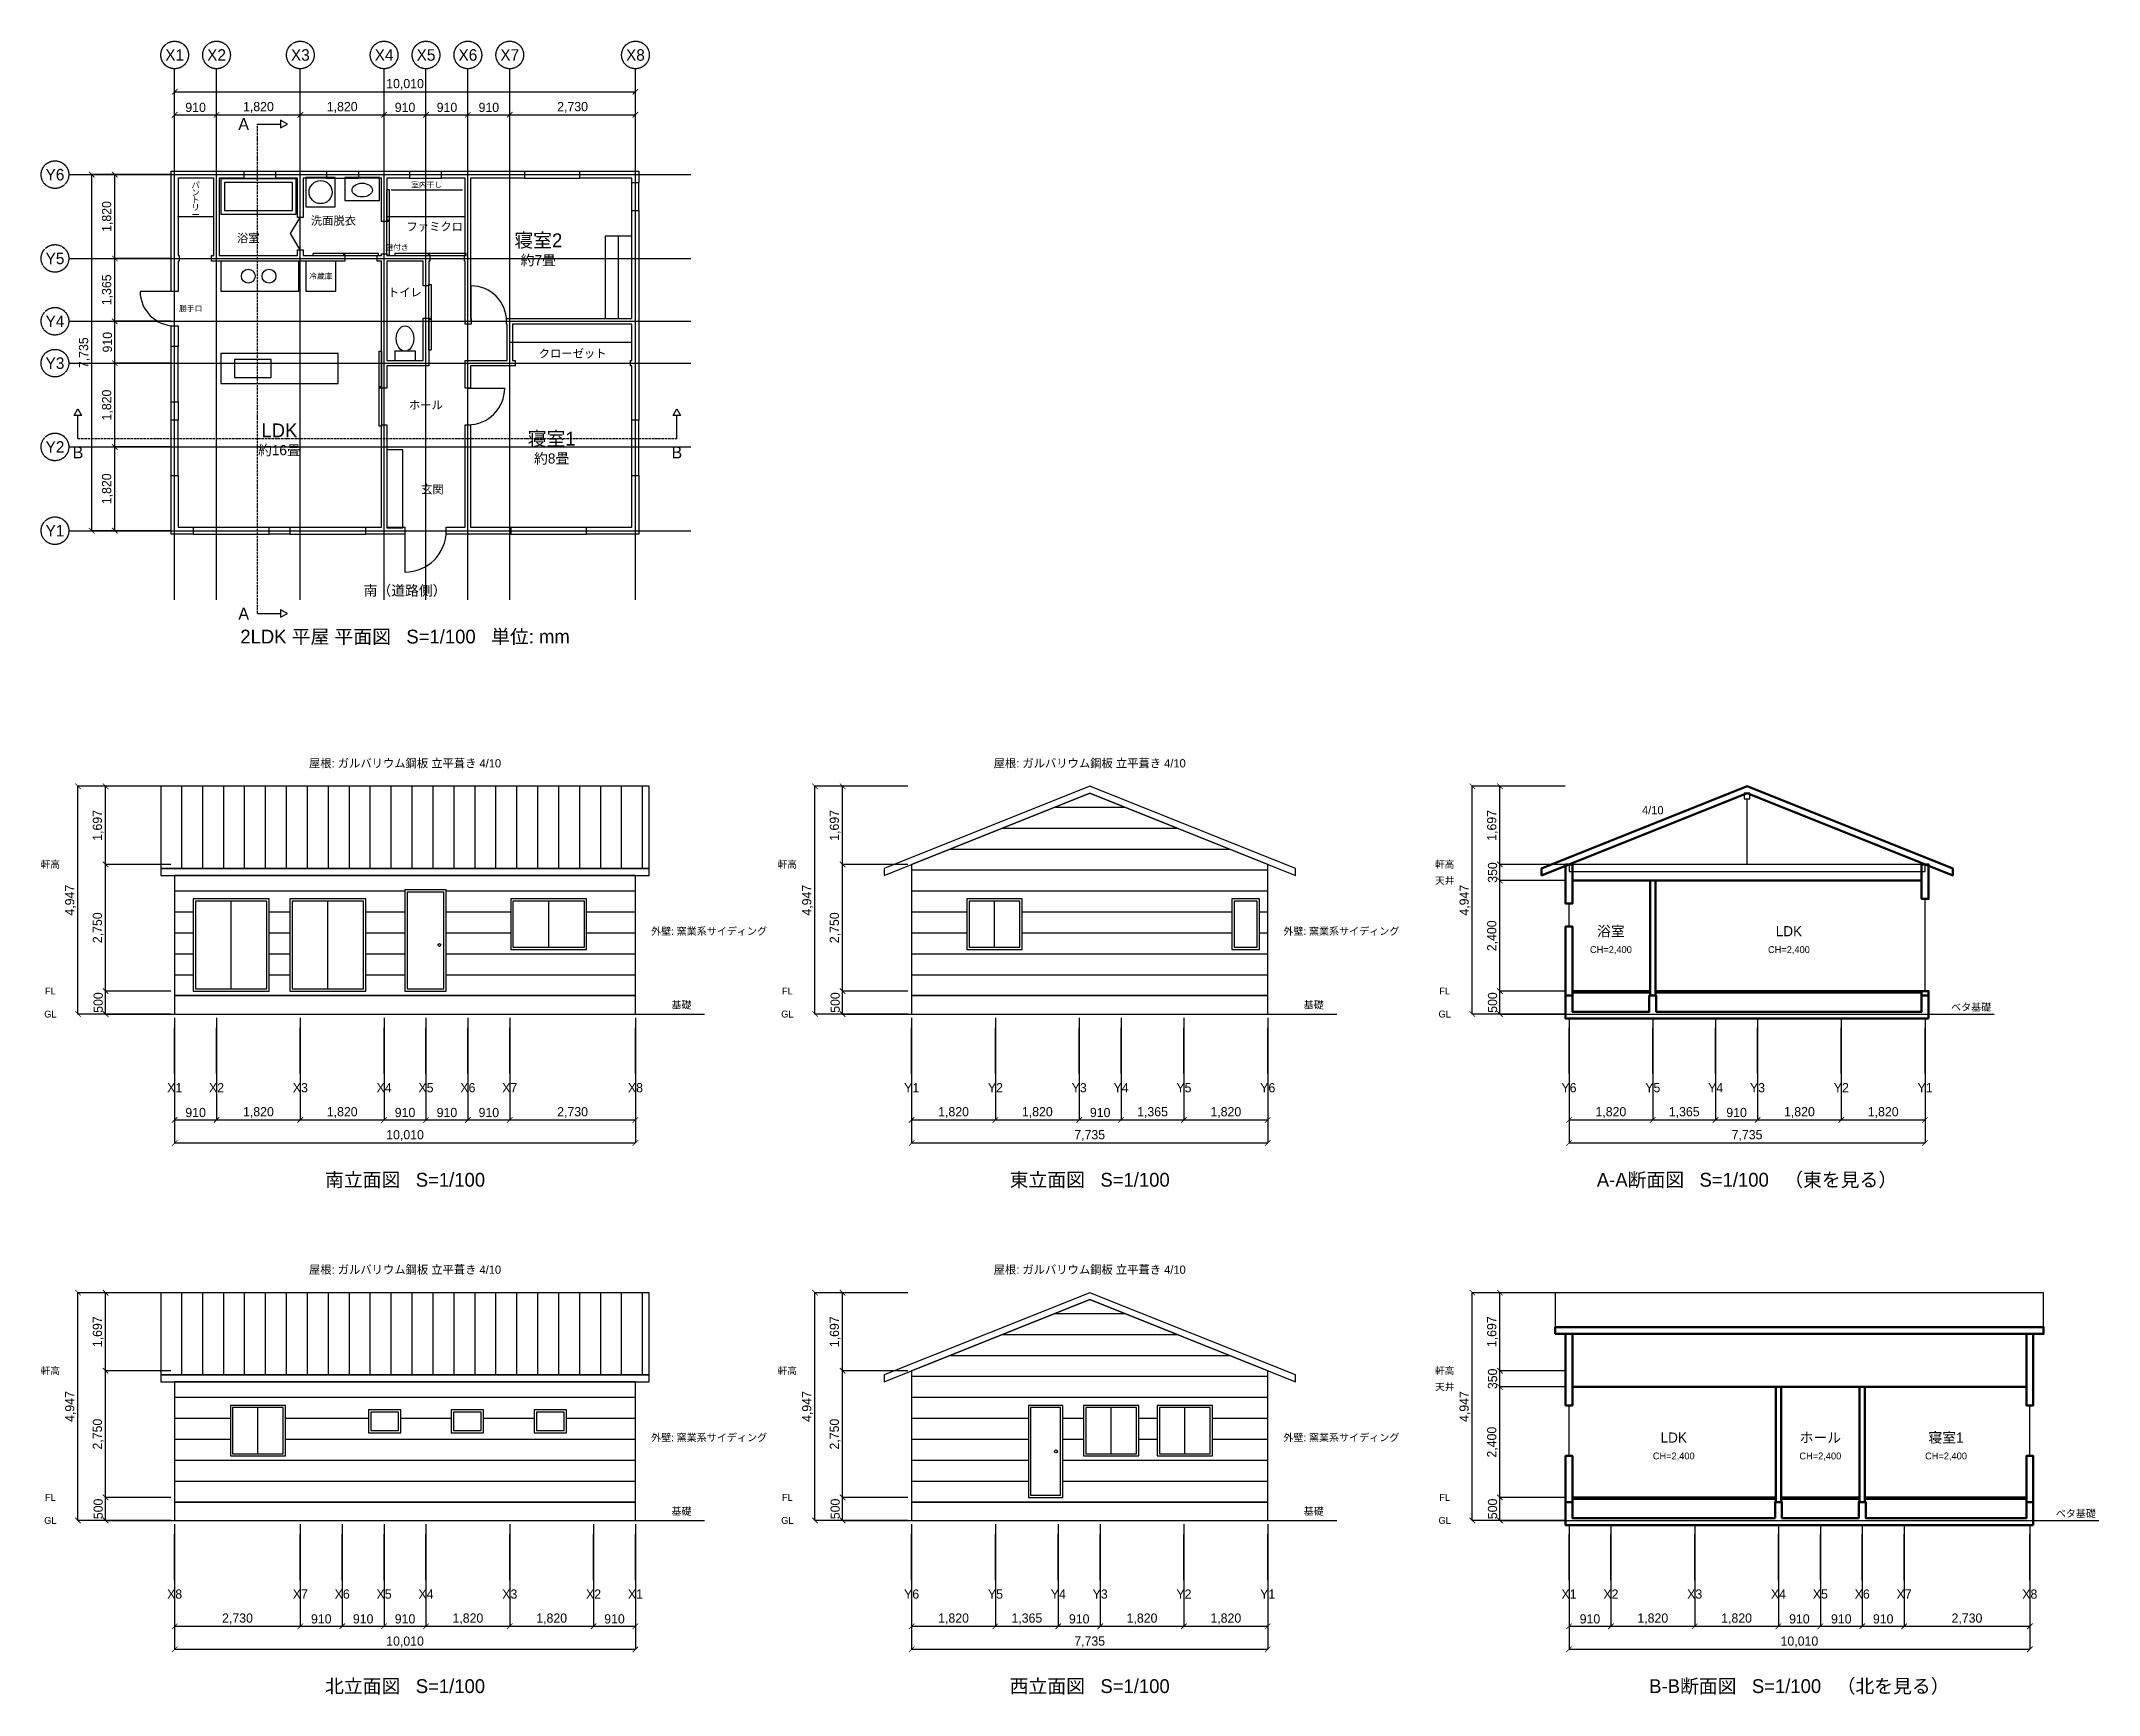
# Model space of a CAD drawing. Header units: millimetres. Extents: x -2900 to 41800, y -25289 to 10635.
import ezdxf
from ezdxf.enums import TextEntityAlignment as Align

# ---------------------------------------------------------------- set-up
doc = ezdxf.new("R2010")
doc.units = ezdxf.units.MM
for name, pattern in [('CENTER', [5.08, 3.175, -0.635, 0.635, -0.635]), ('DASHDOT', [3.556, 2.54, -0.508, 0, -0.508]), ('DASHED', [1.524, 1.27, -0.254])]:
    doc.linetypes.add(name, pattern=pattern)
for name, color, linetype in [('DIM', 2, 'CONTINUOUS'), ('DOOR', 3, 'CONTINUOUS'), ('ELEV', 7, 'CONTINUOUS'), ('ELEV_DETAIL', 8, 'CONTINUOUS'), ('ELEV_WINDOW', 4, 'CONTINUOUS'), ('FIXTURE', 8, 'CONTINUOUS'), ('GRID', 1, 'CENTER'), ('SECT', 7, 'CONTINUOUS'), ('SECT_VIEW', 8, 'CONTINUOUS'), ('TEXT', 7, 'CONTINUOUS'), ('WALL', 7, 'CONTINUOUS'), ('WINDOW', 4, 'CONTINUOUS')]:
    doc.layers.add(name, color=color, linetype=linetype)
doc.styles.add('kst32b', font='kst32b.lff')
doc.styles.add('OpenSansCondensed-Light', font='OpenSansCondensed-Light.ttf')
doc.dimstyles.new('EZDXF', dxfattribs={"dimtxt": 0.25, "dimasz": 0.175, "dimexe": 0.375, "dimexo": 0.125, "dimgap": 0.1, "dimtad": 1, "dimlfac": 100, "dimzin": 12, "dimdsep": 46, "dimtxsty": 'OpenSansCondensed-Light', "dimblk": 'ARCHTICK', "dimcen": 2.5, "dimazin": 3, "dimtfac": 0.5, "dimtmove": 2, "dimatfit": 3})

# ---------------------------------------------------------------- blocks, each defined once
blk = doc.blocks.new('_ARCHTICK')
at = {"color": 0, "linetype": 'BYBLOCK', "const_width": 0.15}
blk.add_lwpolyline([(-0.5, -0.5), (0.5, 0.5)], dxfattribs=at)
blk = doc.blocks.new('*D12')
for p, q in [((-80, 5915), (-1300.375, 5915)), ((-1300, 4550), (-1300, 5915)), ((-80, 4550), (-1300.375, 4550))]:
    blk.add_line(p, q)
at = {"layer": 'Defpoints'}
for p in [(0, 5915), (-1300, 4550), (0, 4550)]:
    blk.add_point(p, dxfattribs=at)
at = {"layer": 'DIM', "xscale": 120, "yscale": 120}
for p, rotation in [((-1300, 5915), 90), ((-1300, 4550), 270)]:
    blk.add_blockref('_ARCHTICK', p, dxfattribs=dict(at, rotation=rotation))
at = {"layer": 'DIM', "insert": (-1460, 5232.5), "char_height": 200, "attachment_point": 5, "rotation": 90, "style": 'kst32b'}
blk.add_mtext('1,365', dxfattribs=at)
blk = doc.blocks.new('*D14')
for p, q in [((-80, 7735), (-1800.375, 7735)), ((-1800, 0), (-1800, 7735)), ((-80, 0), (-1800.375, 0))]:
    blk.add_line(p, q)
at = {"layer": 'Defpoints'}
for p in [(0, 7735), (-1800, 0), (0, 0)]:
    blk.add_point(p, dxfattribs=at)
at = {"layer": 'DIM', "xscale": 120, "yscale": 120}
for p, rotation in [((-1800, 7735), 90), ((-1800, 0), 270)]:
    blk.add_blockref('_ARCHTICK', p, dxfattribs=dict(at, rotation=rotation))
at = {"layer": 'DIM', "insert": (-1960, 3867.5), "char_height": 200, "attachment_point": 5, "rotation": 90, "style": 'kst32b'}
blk.add_mtext('7,735', dxfattribs=at)
blk = doc.blocks.new('*D25')
for p, q in [((-80, -5553), (-1500.375, -5553)), ((-1500, -7250), (-1500, -5553)), ((-80, -7250), (-1500.375, -7250))]:
    blk.add_line(p, q)
at = {"layer": 'Defpoints'}
for p in [(0, -5553), (-1500, -7250), (0, -7250)]:
    blk.add_point(p, dxfattribs=at)
at = {"layer": 'DIM', "xscale": 120, "yscale": 120}
for p, rotation in [((-1500, -5553), 90), ((-1500, -7250), 270)]:
    blk.add_blockref('_ARCHTICK', p, dxfattribs=dict(at, rotation=rotation))
at = {"layer": 'DIM', "insert": (-1660, -6401.5), "char_height": 200, "attachment_point": 5, "rotation": 90, "style": 'kst32b'}
blk.add_mtext('1,697', dxfattribs=at)
blk = doc.blocks.new('*D26')
for p, q in [((-80, -5553), (-2100.375, -5553)), ((-2100, -10500), (-2100, -5553)), ((-80, -10500), (-2100.375, -10500))]:
    blk.add_line(p, q)
at = {"layer": 'Defpoints'}
for p in [(0, -5553), (-2100, -10500), (0, -10500)]:
    blk.add_point(p, dxfattribs=at)
at = {"layer": 'DIM', "xscale": 120, "yscale": 120}
for p, rotation in [((-2100, -5553), 90), ((-2100, -10500), 270)]:
    blk.add_blockref('_ARCHTICK', p, dxfattribs=dict(at, rotation=rotation))
at = {"layer": 'DIM', "insert": (-2260, -8026.5), "char_height": 200, "attachment_point": 5, "rotation": 90, "style": 'kst32b'}
blk.add_mtext('4,947', dxfattribs=at)
blk = doc.blocks.new('*D37')
for p, q in [((-80, -16553), (-1500.375, -16553)), ((-1500, -18250), (-1500, -16553)), ((-80, -18250), (-1500.375, -18250))]:
    blk.add_line(p, q)
at = {"layer": 'Defpoints'}
for p in [(0, -16553), (-1500, -18250), (0, -18250)]:
    blk.add_point(p, dxfattribs=at)
at = {"layer": 'DIM', "xscale": 120, "yscale": 120}
for p, rotation in [((-1500, -16553), 90), ((-1500, -18250), 270)]:
    blk.add_blockref('_ARCHTICK', p, dxfattribs=dict(at, rotation=rotation))
at = {"layer": 'DIM', "insert": (-1660, -17401.5), "char_height": 200, "attachment_point": 5, "rotation": 90, "style": 'kst32b'}
blk.add_mtext('1,697', dxfattribs=at)
blk = doc.blocks.new('*D38')
for p, q in [((-80, -16553), (-2100.375, -16553)), ((-2100, -21500), (-2100, -16553)), ((-80, -21500), (-2100.375, -21500))]:
    blk.add_line(p, q)
at = {"layer": 'Defpoints'}
for p in [(0, -16553), (-2100, -21500), (0, -21500)]:
    blk.add_point(p, dxfattribs=at)
at = {"layer": 'DIM', "xscale": 120, "yscale": 120}
for p, rotation in [((-2100, -16553), 90), ((-2100, -21500), 270)]:
    blk.add_blockref('_ARCHTICK', p, dxfattribs=dict(at, rotation=rotation))
at = {"layer": 'DIM', "insert": (-2260, -19026.5), "char_height": 200, "attachment_point": 5, "rotation": 90, "style": 'kst32b'}
blk.add_mtext('4,947', dxfattribs=at)
blk = doc.blocks.new('*D42')
for p, q in [((20560, -10580), (20560, -12800.375)), ((21925, -10580), (21925, -12800.375)), ((20560, -12800), (21925, -12800))]:
    blk.add_line(p, q)
at = {"layer": 'Defpoints'}
for p in [(20560, -10500), (21925, -10500), (20560, -12800)]:
    blk.add_point(p, dxfattribs=at)
at = {"layer": 'DIM', "xscale": 120, "yscale": 120, "rotation": 180}
blk.add_blockref('_ARCHTICK', (20560, -12800), dxfattribs=at)
at = {"layer": 'DIM', "xscale": 120, "yscale": 120}
blk.add_blockref('_ARCHTICK', (21925, -12800), dxfattribs=at)
at = {"layer": 'DIM', "insert": (21242.5, -12640), "char_height": 200, "attachment_point": 5, "style": 'kst32b'}
blk.add_mtext('1,365', dxfattribs=at)
blk = doc.blocks.new('*D44')
for p, q in [((16010, -10580), (16010, -13300.375)), ((23745, -10580), (23745, -13300.375)), ((16010, -13300), (23745, -13300))]:
    blk.add_line(p, q)
at = {"layer": 'Defpoints'}
for p in [(16010, -10500), (23745, -10500), (16010, -13300)]:
    blk.add_point(p, dxfattribs=at)
at = {"layer": 'DIM', "xscale": 120, "yscale": 120, "rotation": 180}
blk.add_blockref('_ARCHTICK', (16010, -13300), dxfattribs=at)
at = {"layer": 'DIM', "xscale": 120, "yscale": 120}
blk.add_blockref('_ARCHTICK', (23745, -13300), dxfattribs=at)
at = {"layer": 'DIM', "insert": (19877.5, -13140), "char_height": 200, "attachment_point": 5, "style": 'kst32b'}
blk.add_mtext('7,735', dxfattribs=at)
blk = doc.blocks.new('*D47')
for p, q in [((15930, -5553), (14509.625, -5553)), ((14510, -7250), (14510, -5553)), ((15930, -7250), (14509.625, -7250))]:
    blk.add_line(p, q)
at = {"layer": 'Defpoints'}
for p in [(16010, -5553), (14510, -7250), (16010, -7250)]:
    blk.add_point(p, dxfattribs=at)
at = {"layer": 'DIM', "xscale": 120, "yscale": 120}
for p, rotation in [((14510, -5553), 90), ((14510, -7250), 270)]:
    blk.add_blockref('_ARCHTICK', p, dxfattribs=dict(at, rotation=rotation))
at = {"layer": 'DIM', "insert": (14350, -6401.5), "char_height": 200, "attachment_point": 5, "rotation": 90, "style": 'kst32b'}
blk.add_mtext('1,697', dxfattribs=at)
blk = doc.blocks.new('*D48')
for p, q in [((15930, -5553), (13909.625, -5553)), ((13910, -10500), (13910, -5553)), ((15930, -10500), (13909.625, -10500))]:
    blk.add_line(p, q)
at = {"layer": 'Defpoints'}
for p in [(16010, -5553), (13910, -10500), (16010, -10500)]:
    blk.add_point(p, dxfattribs=at)
at = {"layer": 'DIM', "xscale": 120, "yscale": 120}
for p, rotation in [((13910, -5553), 90), ((13910, -10500), 270)]:
    blk.add_blockref('_ARCHTICK', p, dxfattribs=dict(at, rotation=rotation))
at = {"layer": 'DIM', "insert": (13750, -8026.5), "char_height": 200, "attachment_point": 5, "rotation": 90, "style": 'kst32b'}
blk.add_mtext('4,947', dxfattribs=at)
blk = doc.blocks.new('*D50')
for p, q in [((17830, -21580), (17830, -23800.375)), ((19195, -21580), (19195, -23800.375)), ((17830, -23800), (19195, -23800))]:
    blk.add_line(p, q)
at = {"layer": 'Defpoints'}
for p in [(17830, -21500), (19195, -21500), (17830, -23800)]:
    blk.add_point(p, dxfattribs=at)
at = {"layer": 'DIM', "xscale": 120, "yscale": 120, "rotation": 180}
blk.add_blockref('_ARCHTICK', (17830, -23800), dxfattribs=at)
at = {"layer": 'DIM', "xscale": 120, "yscale": 120}
blk.add_blockref('_ARCHTICK', (19195, -23800), dxfattribs=at)
at = {"layer": 'DIM', "insert": (18512.5, -23640), "char_height": 200, "attachment_point": 5, "style": 'kst32b'}
blk.add_mtext('1,365', dxfattribs=at)
blk = doc.blocks.new('*D54')
for p, q in [((16010, -21580), (16010, -24300.375)), ((23745, -21580), (23745, -24300.375)), ((16010, -24300), (23745, -24300))]:
    blk.add_line(p, q)
at = {"layer": 'Defpoints'}
for p in [(16010, -21500), (23745, -21500), (16010, -24300)]:
    blk.add_point(p, dxfattribs=at)
at = {"layer": 'DIM', "xscale": 120, "yscale": 120, "rotation": 180}
blk.add_blockref('_ARCHTICK', (16010, -24300), dxfattribs=at)
at = {"layer": 'DIM', "xscale": 120, "yscale": 120}
blk.add_blockref('_ARCHTICK', (23745, -24300), dxfattribs=at)
at = {"layer": 'DIM', "insert": (19877.5, -24140), "char_height": 200, "attachment_point": 5, "style": 'kst32b'}
blk.add_mtext('7,735', dxfattribs=at)
blk = doc.blocks.new('*D57')
for p, q in [((15930, -16553), (14509.625, -16553)), ((14510, -18250), (14510, -16553)), ((15930, -18250), (14509.625, -18250))]:
    blk.add_line(p, q)
at = {"layer": 'Defpoints'}
for p in [(16010, -16553), (14510, -18250), (16010, -18250)]:
    blk.add_point(p, dxfattribs=at)
at = {"layer": 'DIM', "xscale": 120, "yscale": 120}
for p, rotation in [((14510, -16553), 90), ((14510, -18250), 270)]:
    blk.add_blockref('_ARCHTICK', p, dxfattribs=dict(at, rotation=rotation))
at = {"layer": 'DIM', "insert": (14350, -17401.5), "char_height": 200, "attachment_point": 5, "rotation": 90, "style": 'kst32b'}
blk.add_mtext('1,697', dxfattribs=at)
blk = doc.blocks.new('*D58')
for p, q in [((15930, -16553), (13909.625, -16553)), ((13910, -21500), (13910, -16553)), ((15930, -21500), (13909.625, -21500))]:
    blk.add_line(p, q)
at = {"layer": 'Defpoints'}
for p in [(16010, -16553), (13910, -21500), (16010, -21500)]:
    blk.add_point(p, dxfattribs=at)
at = {"layer": 'DIM', "xscale": 120, "yscale": 120}
for p, rotation in [((13910, -16553), 90), ((13910, -21500), 270)]:
    blk.add_blockref('_ARCHTICK', p, dxfattribs=dict(at, rotation=rotation))
at = {"layer": 'DIM', "insert": (13750, -19026.5), "char_height": 200, "attachment_point": 5, "rotation": 90, "style": 'kst32b'}
blk.add_mtext('4,947', dxfattribs=at)
blk = doc.blocks.new('*D60')
for p, q in [((32110, -10580), (32110, -12800.375)), ((33475, -10580), (33475, -12800.375)), ((32110, -12800), (33475, -12800))]:
    blk.add_line(p, q)
at = {"layer": 'Defpoints'}
for p in [(32110, -10500), (33475, -10500), (32110, -12800)]:
    blk.add_point(p, dxfattribs=at)
at = {"layer": 'DIM', "xscale": 120, "yscale": 120, "rotation": 180}
blk.add_blockref('_ARCHTICK', (32110, -12800), dxfattribs=at)
at = {"layer": 'DIM', "xscale": 120, "yscale": 120}
blk.add_blockref('_ARCHTICK', (33475, -12800), dxfattribs=at)
at = {"layer": 'DIM', "insert": (32792.5, -12640), "char_height": 200, "attachment_point": 5, "style": 'kst32b'}
blk.add_mtext('1,365', dxfattribs=at)
blk = doc.blocks.new('*D64')
for p, q in [((30290, -10580), (30290, -13300.375)), ((38025, -10580), (38025, -13300.375)), ((30290, -13300), (38025, -13300))]:
    blk.add_line(p, q)
at = {"layer": 'Defpoints'}
for p in [(30290, -10500), (38025, -10500), (30290, -13300)]:
    blk.add_point(p, dxfattribs=at)
at = {"layer": 'DIM', "xscale": 120, "yscale": 120, "rotation": 180}
blk.add_blockref('_ARCHTICK', (30290, -13300), dxfattribs=at)
at = {"layer": 'DIM', "xscale": 120, "yscale": 120}
blk.add_blockref('_ARCHTICK', (38025, -13300), dxfattribs=at)
at = {"layer": 'DIM', "insert": (34157.5, -13140), "char_height": 200, "attachment_point": 5, "style": 'kst32b'}
blk.add_mtext('7,735', dxfattribs=at)
blk = doc.blocks.new('*D68')
for p, q in [((30210, -5553), (28789.625, -5553)), ((28790, -7250), (28790, -5553)), ((30210, -7250), (28789.625, -7250))]:
    blk.add_line(p, q)
at = {"layer": 'Defpoints'}
for p in [(30290, -5553), (28790, -7250), (30290, -7250)]:
    blk.add_point(p, dxfattribs=at)
at = {"layer": 'DIM', "xscale": 120, "yscale": 120}
for p, rotation in [((28790, -5553), 90), ((28790, -7250), 270)]:
    blk.add_blockref('_ARCHTICK', p, dxfattribs=dict(at, rotation=rotation))
at = {"layer": 'DIM', "insert": (28630, -6401.5), "char_height": 200, "attachment_point": 5, "rotation": 90, "style": 'kst32b'}
blk.add_mtext('1,697', dxfattribs=at)
blk = doc.blocks.new('*D69')
for p, q in [((30210, -5553), (28189.625, -5553)), ((28190, -10500), (28190, -5553)), ((30210, -10500), (28189.625, -10500))]:
    blk.add_line(p, q)
at = {"layer": 'Defpoints'}
for p in [(30290, -5553), (28190, -10500), (30290, -10500)]:
    blk.add_point(p, dxfattribs=at)
at = {"layer": 'DIM', "xscale": 120, "yscale": 120}
for p, rotation in [((28190, -5553), 90), ((28190, -10500), 270)]:
    blk.add_blockref('_ARCHTICK', p, dxfattribs=dict(at, rotation=rotation))
at = {"layer": 'DIM', "insert": (28030, -8026.5), "char_height": 200, "attachment_point": 5, "rotation": 90, "style": 'kst32b'}
blk.add_mtext('4,947', dxfattribs=at)
blk = doc.blocks.new('*D81')
for p, q in [((30210, -16553), (28789.625, -16553)), ((28790, -18250), (28790, -16553)), ((30210, -18250), (28789.625, -18250))]:
    blk.add_line(p, q)
at = {"layer": 'Defpoints'}
for p in [(30290, -16553), (28790, -18250), (30290, -18250)]:
    blk.add_point(p, dxfattribs=at)
at = {"layer": 'DIM', "xscale": 120, "yscale": 120}
for p, rotation in [((28790, -16553), 90), ((28790, -18250), 270)]:
    blk.add_blockref('_ARCHTICK', p, dxfattribs=dict(at, rotation=rotation))
at = {"layer": 'DIM', "insert": (28630, -17401.5), "char_height": 200, "attachment_point": 5, "rotation": 90, "style": 'kst32b'}
blk.add_mtext('1,697', dxfattribs=at)
blk = doc.blocks.new('*D82')
for p, q in [((30210, -16553), (28189.625, -16553)), ((28190, -21500), (28190, -16553)), ((30210, -21500), (28189.625, -21500))]:
    blk.add_line(p, q)
at = {"layer": 'Defpoints'}
for p in [(30290, -16553), (28190, -21500), (30290, -21500)]:
    blk.add_point(p, dxfattribs=at)
at = {"layer": 'DIM', "xscale": 120, "yscale": 120}
for p, rotation in [((28190, -16553), 90), ((28190, -21500), 270)]:
    blk.add_blockref('_ARCHTICK', p, dxfattribs=dict(at, rotation=rotation))
at = {"layer": 'DIM', "insert": (28030, -19026.5), "char_height": 200, "attachment_point": 5, "rotation": 90, "style": 'kst32b'}
blk.add_mtext('4,947', dxfattribs=at)

msp = doc.modelspace()

# ---------------------------------------------------------------- linework, layer by layer
at = {"layer": 'DOOR'}
for p, q in [((0, 5200), (-750, 5200)), ((6440, 4550), (6440, 5320)), ((6370, 3100), (7170, 3100)), ((5000, 0), (5000, -900))]:
    msp.add_line(p, q, dxfattribs=at)
at = {"layer": 'DOOR', "linetype": 'DASHED', "ltscale": 8}
for points in [[(4610, 6715), (4610, 7415), (4660, 7415), (4660, 6715)], [(3000, 5975), (3700, 5975), (3700, 6025), (3000, 6025)], [(4780, 5975), (5540, 5975), (5540, 6025), (4780, 6025)], [(5520, 3920), (5520, 4620), (5570, 4620), (5570, 3920)], [(4440, 3100), (4440, 3900), (4490, 3900), (4490, 3100)]]:
    msp.add_lwpolyline(points, close=True, dxfattribs=at)
at = {"layer": 'DOOR'}
msp.add_lwpolyline([(2730, 6105), (2520, 6455), (2730, 6805)], dxfattribs=at)
at = {"layer": 'DOOR', "linetype": 'CONTINUOUS', "ltscale": 8}
for points in [[(4610, 5985), (4610, 6745), (4660, 6745), (4660, 5985)], [(3670, 5975), (4430, 5975), (4430, 6025), (3670, 6025)], [(5510, 5975), (6330, 5975), (6330, 6025), (5510, 6025)], [(5520, 4590), (5520, 5350), (5570, 5350), (5570, 4590)], [(4440, 2270), (4440, 3130), (4490, 3130), (4490, 2270)]]:
    msp.add_lwpolyline(points, close=True, dxfattribs=at)
at = {"layer": 'DOOR'}
for centre, radius, start, end in [((0, 5200), 750, 180, 270), ((6440, 4550), 770, 0, 90), ((6370, 3100), 800, 270, 360), ((5000, 0), 900, 270, 360)]:
    msp.add_arc(centre, radius, start, end, dxfattribs=at)
at = {"layer": 'ELEV'}
for p, q in [((-1500, -10500), (11510, -10500)), ((14510, -10500), (25245, -10500)), ((-1500, -21500), (11510, -21500)), ((14510, -21500), (25245, -21500))]:
    msp.add_line(p, q, dxfattribs=at)
for points in [[(-300, -7340), (10310, -7340), (10310, -5553), (-300, -5553)], [(15410, -7490), (19877.5, -5703), (24345, -7490), (24345, -7340), (19877.5, -5553), (15410, -7340)], [(16010, -10100), (23745, -10100), (23745, -7250), (19877.5, -5703), (16010, -7250)], [(-300, -7490), (10310, -7490), (10310, -7340), (-300, -7340)], [(0, -10100), (10010, -10100), (10010, -7490), (0, -7490)], [(0, -10500), (10010, -10500), (10010, -10100), (0, -10100)], [(16010, -10500), (23745, -10500), (23745, -10100), (16010, -10100)], [(-300, -18340), (10310, -18340), (10310, -16553), (-300, -16553)], [(15410, -18490), (19877.5, -16703), (24345, -18490), (24345, -18340), (19877.5, -16553), (15410, -18340)], [(16010, -21100), (23745, -21100), (23745, -18250), (19877.5, -16703), (16010, -18250)], [(-300, -18490), (10310, -18490), (10310, -18340), (-300, -18340)], [(0, -21100), (10010, -21100), (10010, -18490), (0, -18490)], [(0, -21500), (10010, -21500), (10010, -21100), (0, -21100)], [(16010, -21500), (23745, -21500), (23745, -21100), (16010, -21100)]]:
    msp.add_lwpolyline(points, close=True, dxfattribs=at)
at = {"layer": 'ELEV_DETAIL'}
for p, q in [((155, -7340), (155, -5553)), ((610, -7340), (610, -5553)), ((1065, -7340), (1065, -5553)), ((1520, -7340), (1520, -5553)), ((1975, -7340), (1975, -5553)), ((2430, -7340), (2430, -5553)), ((2885, -7340), (2885, -5553)), ((3340, -7340), (3340, -5553)), ((3795, -7340), (3795, -5553)), ((4250, -7340), (4250, -5553)), ((4705, -7340), (4705, -5553)), ((5160, -7340), (5160, -5553)), ((5615, -7340), (5615, -5553)), ((6070, -7340), (6070, -5553)), ((6525, -7340), (6525, -5553)), ((6980, -7340), (6980, -5553)), ((7435, -7340), (7435, -5553)), ((7890, -7340), (7890, -5553)), ((8345, -7340), (8345, -5553)), ((8800, -7340), (8800, -5553)), ((9255, -7340), (9255, -5553)), ((9710, -7340), (9710, -5553)), ((10165, -7340), (10165, -5553)), ((19122.5, -6005), (20632.5, -6005)), ((17985, -6460), (21770, -6460)), ((16847.5, -6915), (22907.5, -6915)), ((16010, -7370), (23745, -7370)), ((0, -7825), (5000, -7825)), ((5900, -7825), (10010, -7825)), ((16010, -7825), (23745, -7825)), ((0, -8280), (400, -8280)), ((2050, -8280), (2500, -8280)), ((4150, -8280), (5000, -8280)), ((5900, -8280), (7300, -8280)), ((8950, -8280), (10010, -8280)), ((16010, -8280), (17210, -8280)), ((18410, -8280), (22965, -8280)), ((23565, -8280), (23745, -8280)), ((0, -8735), (400, -8735)), ((2050, -8735), (2500, -8735)), ((4150, -8735), (5000, -8735)), ((5900, -8735), (7300, -8735)), ((8950, -8735), (10010, -8735)), ((16010, -8735), (17210, -8735)), ((18410, -8735), (22965, -8735)), ((23565, -8735), (23745, -8735)), ((0, -9190), (400, -9190)), ((2050, -9190), (2500, -9190)), ((4150, -9190), (5000, -9190)), ((5900, -9190), (10010, -9190)), ((16010, -9190), (23745, -9190)), ((0, -9645), (400, -9645)), ((2050, -9645), (2500, -9645)), ((4150, -9645), (5000, -9645)), ((5900, -9645), (10010, -9645)), ((16010, -9645), (23745, -9645)), ((155, -18340), (155, -16553)), ((610, -18340), (610, -16553)), ((1065, -18340), (1065, -16553)), ((1520, -18340), (1520, -16553)), ((1975, -18340), (1975, -16553)), ((2430, -18340), (2430, -16553)), ((2885, -18340), (2885, -16553)), ((3340, -18340), (3340, -16553)), ((3795, -18340), (3795, -16553)), ((4250, -18340), (4250, -16553)), ((4705, -18340), (4705, -16553)), ((5160, -18340), (5160, -16553)), ((5615, -18340), (5615, -16553)), ((6070, -18340), (6070, -16553)), ((6525, -18340), (6525, -16553)), ((6980, -18340), (6980, -16553)), ((7435, -18340), (7435, -16553)), ((7890, -18340), (7890, -16553)), ((8345, -18340), (8345, -16553)), ((8800, -18340), (8800, -16553)), ((9255, -18340), (9255, -16553)), ((9710, -18340), (9710, -16553)), ((10165, -18340), (10165, -16553)), ((19122.5, -17005), (20632.5, -17005)), ((17985, -17460), (21770, -17460)), ((16847.5, -17915), (22907.5, -17915)), ((16010, -18370), (23745, -18370)), ((0, -18825), (10010, -18825)), ((16010, -18825), (23745, -18825)), ((0, -19280), (1210, -19280)), ((2410, -19280), (4210, -19280)), ((4910, -19280), (6010, -19280)), ((6710, -19280), (7810, -19280)), ((8510, -19280), (10010, -19280)), ((16010, -19280), (18545, -19280)), ((19295, -19280), (19745, -19280)), ((20945, -19280), (21345, -19280)), ((22545, -19280), (23745, -19280)), ((0, -19735), (1210, -19735)), ((2410, -19735), (10010, -19735)), ((16010, -19735), (18545, -19735)), ((19295, -19735), (19745, -19735)), ((20945, -19735), (21345, -19735)), ((22545, -19735), (23745, -19735)), ((0, -20190), (10010, -20190)), ((16010, -20190), (18545, -20190)), ((19295, -20190), (23745, -20190)), ((0, -20645), (10010, -20645)), ((16010, -20645), (18545, -20645)), ((19295, -20645), (23745, -20645))]:
    msp.add_line(p, q, dxfattribs=at)
at = {"layer": 'ELEV_WINDOW'}
for p, q in [((1225, -9950), (1225, -8050)), ((3325, -9950), (3325, -8050)), ((8125, -9050), (8125, -8050)), ((17810, -9050), (17810, -8050)), ((1810, -20050), (1810, -19050)), ((20345, -20050), (20345, -19050)), ((21945, -20050), (21945, -19050))]:
    msp.add_line(p, q, dxfattribs=at)
for points in [[(400, -10000), (2050, -10000), (2050, -8000), (400, -8000)], [(2500, -10000), (4150, -10000), (4150, -8000), (2500, -8000)], [(5000, -10000), (5900, -10000), (5900, -7800), (5000, -7800)], [(5050, -9950), (5850, -9950), (5850, -7850), (5050, -7850)], [(7300, -9100), (8950, -9100), (8950, -8000), (7300, -8000)], [(17210, -9100), (18410, -9100), (18410, -8000), (17210, -8000)], [(22965, -9100), (23565, -9100), (23565, -8000), (22965, -8000)], [(450, -9950), (2000, -9950), (2000, -8050), (450, -8050)], [(2550, -9950), (4100, -9950), (4100, -8050), (2550, -8050)], [(7350, -9050), (8900, -9050), (8900, -8050), (7350, -8050)], [(17260, -9050), (18360, -9050), (18360, -8050), (17260, -8050)], [(23015, -9050), (23515, -9050), (23515, -8050), (23015, -8050)], [(1210, -20100), (2410, -20100), (2410, -19000), (1210, -19000)], [(1260, -20050), (2360, -20050), (2360, -19050), (1260, -19050)], [(4210, -19600), (4910, -19600), (4910, -19100), (4210, -19100)], [(4260, -19550), (4860, -19550), (4860, -19150), (4260, -19150)], [(6010, -19600), (6710, -19600), (6710, -19100), (6010, -19100)], [(6060, -19550), (6660, -19550), (6660, -19150), (6060, -19150)], [(7810, -19600), (8510, -19600), (8510, -19100), (7810, -19100)], [(7860, -19550), (8460, -19550), (8460, -19150), (7860, -19150)], [(18545, -21000), (19295, -21000), (19295, -19000), (18545, -19000)], [(18595, -20950), (19245, -20950), (19245, -19050), (18595, -19050)], [(19745, -20100), (20945, -20100), (20945, -19000), (19745, -19000)], [(19795, -20050), (20895, -20050), (20895, -19050), (19795, -19050)], [(21345, -20100), (22545, -20100), (22545, -19000), (21345, -19000)], [(21395, -20050), (22495, -20050), (22495, -19050), (21395, -19050)]]:
    msp.add_lwpolyline(points, close=True, dxfattribs=at)
for centre in [(5750, -9000), (19145, -20000)]:
    msp.add_circle(centre, 30, dxfattribs=at)
at = {"layer": 'FIXTURE'}
for p, q in [((4700, 7405), (6250, 7405)), ((60, 6825), (850, 6825)), ((4610, 6825), (6310, 6825)), ((9640, 4610), (9640, 6400)), ((7280, 4095), (9935, 4095)), ((4610, 1820), (6310, 1820))]:
    msp.add_line(p, q, dxfattribs=at)
for points in [[(1000, 6875), (2640, 6875), (2640, 7645), (1000, 7645)], [(2850, 7035), (3490, 7035), (3490, 7675), (2850, 7675)], [(3700, 7175), (4450, 7175), (4450, 7675), (3700, 7675)], [(1080, 6955), (2560, 6955), (2560, 7565), (1080, 7565)], [(9350, 4610), (9935, 4610), (9935, 6400), (9350, 6400)], [(1000, 5205), (2700, 5205), (2700, 5855), (1000, 5855)], [(2850, 5205), (3500, 5205), (3500, 5855), (2850, 5855)], [(1000, 3200), (3550, 3200), (3550, 3850), (1000, 3850)], [(1300, 3330), (2100, 3330), (2100, 3720), (1300, 3720)], [(4780, 3700), (5230, 3700), (5230, 3900), (4780, 3900)], [(4610, 60), (4960, 60), (4960, 1760), (4610, 1760)]]:
    msp.add_lwpolyline(points, close=True, dxfattribs=at)
for centre, radius in [((3170, 7355), 250), ((1600, 5530), 150), ((2050, 5530), 150)]:
    msp.add_circle(centre, radius, dxfattribs=at)
for centre, major_axis, ratio in [((4075, 7400), (220, 0), 0.681818182), ((5005, 4175), (0, 275), 0.690909091)]:
    msp.add_ellipse(centre, major_axis=major_axis, ratio=ratio, dxfattribs=at)
at = {"layer": 'GRID'}
for p, q in [((0, -1500), (0, 10035)), ((910, -1500), (910, 10035)), ((2730, -1500), (2730, 10035)), ((4550, -1500), (4550, 10035)), ((5460, -1500), (5460, 10035)), ((6370, -1500), (6370, 10035)), ((7280, -1500), (7280, 10035)), ((10010, -1500), (10010, 10035)), ((-2300, 7735), (11210, 7735)), ((-2300, 5915), (11210, 5915)), ((-2300, 4550), (11210, 4550)), ((-2300, 3640), (11210, 3640)), ((-2300, 1820), (11210, 1820)), ((-2300, 0), (11210, 0)), ((0, -11800), (0, -10800)), ((910, -11800), (910, -10800)), ((2730, -11800), (2730, -10800)), ((4550, -11800), (4550, -10800)), ((5460, -11800), (5460, -10800)), ((6370, -11800), (6370, -10800)), ((7280, -11800), (7280, -10800)), ((10010, -11800), (10010, -10800)), ((16010, -11800), (16010, -10800)), ((17830, -11800), (17830, -10800)), ((19650, -11800), (19650, -10800)), ((20560, -11800), (20560, -10800)), ((21925, -11800), (21925, -10800)), ((23745, -11800), (23745, -10800)), ((30290, -11800), (30290, -10800)), ((32110, -11800), (32110, -10800)), ((33475, -11800), (33475, -10800)), ((34385, -11800), (34385, -10800)), ((36205, -11800), (36205, -10800)), ((38025, -11800), (38025, -10800)), ((0, -22800), (0, -21800)), ((2730, -22800), (2730, -21800)), ((3640, -22800), (3640, -21800)), ((4550, -22800), (4550, -21800)), ((5460, -22800), (5460, -21800)), ((7280, -22800), (7280, -21800)), ((9100, -22800), (9100, -21800)), ((10010, -22800), (10010, -21800)), ((16010, -22800), (16010, -21800)), ((17830, -22800), (17830, -21800)), ((19195, -22800), (19195, -21800)), ((20105, -22800), (20105, -21800)), ((21925, -22800), (21925, -21800)), ((23745, -22800), (23745, -21800)), ((30290, -22800), (30290, -21800)), ((31200, -22800), (31200, -21800)), ((33020, -22800), (33020, -21800)), ((34840, -22800), (34840, -21800)), ((35750, -22800), (35750, -21800)), ((36660, -22800), (36660, -21800)), ((37570, -22800), (37570, -21800)), ((40300, -22800), (40300, -21800))]:
    msp.add_line(p, q, dxfattribs=at)
for centre in [(0, 10335), (910, 10335), (2730, 10335), (4550, 10335), (5460, 10335), (6370, 10335), (7280, 10335), (10010, 10335), (-2600, 7735), (-2600, 5915), (-2600, 4550), (-2600, 3640), (-2600, 1820), (-2600, 0)]:
    msp.add_circle(centre, 300, dxfattribs=at)
at = {"layer": 'SECT', "lineweight": 50}
for p, q in [((30365, -7600), (32050, -7600)), ((32170, -7600), (37950, -7600)), ((30365, -18600), (34780, -18600)), ((34900, -18600), (36600, -18600)), ((36720, -18600), (40225, -18600))]:
    msp.add_line(p, q, dxfattribs=at)
for points in [[(29690, -7490), (34157.5, -5703), (38625, -7490), (38625, -7340), (34157.5, -5553), (29690, -7340)], [(30215, -7250), (30365, -7250), (30365, -8100), (30215, -8100)], [(37950, -7250), (38100, -7250), (38100, -8000), (37950, -8000)], [(32170, -10100), (32170, -7600), (32050, -7600), (32050, -10100)], [(30365, -10100), (30215, -10100), (30215, -8600), (30365, -8600)], [(38100, -10600), (37950, -10600), (32185, -10600), (32035, -10600), (30365, -10600), (30215, -10600), (30215, -10450), (30215, -10100), (30365, -10100), (30365, -10450), (32035, -10450), (32035, -10100), (32185, -10100), (32185, -10450), (37950, -10450), (37950, -10100), (38100, -10100), (38100, -10450)], [(30365, -10030), (32050, -10030), (32050, -10000), (30365, -10000)], [(32170, -10030), (37950, -10030), (37950, -10000), (32170, -10000)], [(38100, -10100), (37950, -10100), (37950, -10000), (38100, -10000)], [(29990, -17450), (40600, -17450), (40600, -17300), (29990, -17300)], [(30215, -17450), (30365, -17450), (30365, -19000), (30215, -19000)], [(40225, -17450), (40375, -17450), (40375, -19000), (40225, -19000)], [(34900, -21100), (34900, -18600), (34780, -18600), (34780, -21100)], [(36720, -21100), (36720, -18600), (36600, -18600), (36600, -21100)], [(30365, -21100), (30215, -21100), (30215, -20100), (30365, -20100)], [(40375, -21100), (40225, -21100), (40225, -20100), (40375, -20100)], [(30365, -21030), (34780, -21030), (34780, -21000), (30365, -21000)], [(34900, -21030), (36600, -21030), (36600, -21000), (34900, -21000)], [(36720, -21030), (40225, -21030), (40225, -21000), (36720, -21000)], [(40375, -21600), (40225, -21600), (36735, -21600), (36585, -21600), (34915, -21600), (34765, -21600), (30365, -21600), (30215, -21600), (30215, -21450), (30215, -21100), (30365, -21100), (30365, -21450), (34765, -21450), (34765, -21100), (34915, -21100), (34915, -21450), (36585, -21450), (36585, -21100), (36735, -21100), (36735, -21450), (40225, -21450), (40225, -21100), (40375, -21100), (40375, -21450)]]:
    msp.add_lwpolyline(points, close=True, dxfattribs=at)
at = {"layer": 'SECT_VIEW', "linetype": 'DASHDOT', "ltscale": 20}
for p, q in [((1800, -1800), (1800, 8835)), ((-2100, 2000), (10910, 2000))]:
    msp.add_line(p, q, dxfattribs=at)
at = {"layer": 'SECT_VIEW'}
for p, q in [((1800, 8835), (2300, 8835)), ((-2100, 2000), (-2100, 2500)), ((10910, 2000), (10910, 2500)), ((1800, -1800), (2300, -1800)), ((34157.5, -7250), (34157.5, -5823)), ((38025, -10000), (38025, -8000)), ((30290, -8600), (30290, -8100)), ((28790, -10500), (39525, -10500)), ((30290, -20100), (30290, -19000)), ((40300, -20100), (40300, -19000)), ((28790, -21500), (41800, -21500))]:
    msp.add_line(p, q, dxfattribs=at)
for points in [[(2300, 8755), (2450, 8835), (2300, 8915)], [(-2180, 2500), (-2100, 2650), (-2020, 2500)], [(10830, 2500), (10910, 2650), (10990, 2500)], [(2300, -1880), (2450, -1800), (2300, -1720)], [(34097.5, -5823), (34217.5, -5823), (34217.5, -5703), (34097.5, -5703)], [(30290, -7400), (38025, -7400), (38025, -7250), (30290, -7250)], [(29990, -17300), (40600, -17300), (40600, -16553), (29990, -16553)]]:
    msp.add_lwpolyline(points, close=True, dxfattribs=at)
at = {"layer": 'WALL'}
for points in [[(-75, 7660), (-75, 7735), (-75, 7810), (75, 7810), (1500, 7810), (1500, 7660), (970, 7660), (970, 5975), (2670, 5975), (2670, 6105), (2790, 6105), (2790, 5975), (3700, 5975), (3700, 5855), (2790, 5855), (2670, 5855), (970, 5855), (850, 5855), (800, 5855), (800, 5975), (850, 5975), (850, 7660), (75, 7660), (75, 5975), (100, 5975), (100, 5855), (75, 5855), (75, 5200), (-75, 5200)], [(3300, 7810), (3300, 7660), (2790, 7660), (2790, 6805), (2670, 6805), (2670, 7660), (2200, 7660), (2200, 7810)], [(5100, 7810), (5100, 7660), (4610, 7660), (4610, 6715), (4490, 6715), (4490, 7660), (4000, 7660), (4000, 7810)], [(7600, 7810), (7600, 7660), (6430, 7660), (6430, 5975), (6430, 5855), (6430, 4610), (6440, 4610), (6440, 4490), (6430, 4490), (6370, 4490), (6310, 4490), (6310, 4610), (6310, 5855), (6300, 5855), (6300, 5975), (6310, 5975), (6310, 7660), (5800, 7660), (5800, 7810)], [(9935, 7810), (10010, 7810), (10085, 7810), (10085, 7660), (10085, 7555), (9935, 7555), (9935, 7660), (8800, 7660), (8800, 7810)], [(10085, 2400), (9935, 2400), (9935, 3580), (9900, 3580), (9900, 3700), (9935, 3700), (9935, 4490), (7340, 4490), (7340, 3700), (7400, 3700), (7400, 3580), (7340, 3580), (7220, 3580), (6430, 3580), (6430, 3100), (6310, 3100), (6310, 3580), (6310, 3640), (6310, 3700), (6430, 3700), (7220, 3700), (7220, 4490), (7210, 4490), (7210, 4610), (7220, 4610), (7340, 4610), (9935, 4610), (9935, 6955), (10085, 6955)], [(4490, 5975), (4490, 6015), (4610, 6015), (4610, 5975), (5400, 5975), (5520, 5975), (5540, 5975), (5540, 5855), (5520, 5855), (5520, 5320), (5400, 5320), (5400, 5855), (4610, 5855), (4610, 3700), (5400, 3700), (5400, 4620), (5520, 4620), (5520, 3700), (5520, 3640), (5520, 3580), (5400, 3580), (4610, 3580), (4610, 3100), (4490, 3100), (4490, 3580), (4490, 3700), (4490, 5855), (4400, 5855), (4400, 5975)], [(-75, 4450), (75, 4450), (75, 4000), (-75, 4000)], [(-75, 2800), (75, 2800), (75, 2400), (-75, 2400)], [(4150, -75), (4150, 75), (4490, 75), (4490, 2300), (4610, 2300), (4610, 75), (5000, 75), (5000, -75)], [(5900, -75), (5900, 75), (6310, 75), (6310, 2300), (6430, 2300), (6430, 75), (7300, 75), (7300, -75)], [(75, -75), (0, -75), (-75, -75), (-75, 75), (-75, 1200), (75, 1200), (75, 75), (400, 75), (400, -75)], [(8950, -75), (8950, 75), (9935, 75), (9935, 1200), (10085, 1200), (10085, 75), (10085, 0), (10085, -75), (9935, -75)], [(2050, -75), (2050, 75), (2500, 75), (2500, -75)]]:
    msp.add_lwpolyline(points, close=True, dxfattribs=at)
at = {"layer": 'WINDOW'}
for p, q in [((1500, 7810), (2200, 7810)), ((1500, 7735), (2200, 7735)), ((1500, 7660), (2200, 7660)), ((3300, 7810), (4000, 7810)), ((3300, 7735), (4000, 7735)), ((3300, 7660), (4000, 7660)), ((5100, 7810), (5800, 7810)), ((5100, 7735), (5800, 7735)), ((5100, 7660), (5800, 7660)), ((7600, 7810), (8800, 7810)), ((7600, 7735), (8800, 7735)), ((7600, 7660), (8800, 7660)), ((9935, 6955), (9935, 7555)), ((10010, 6955), (10010, 7555)), ((10085, 6955), (10085, 7555)), ((-75, 2800), (-75, 4000)), ((0, 2800), (0, 4000)), ((75, 2800), (75, 4000)), ((-75, 1200), (-75, 2400)), ((0, 1200), (0, 2400)), ((75, 1200), (75, 2400)), ((9935, 1200), (9935, 2400)), ((10010, 1200), (10010, 2400)), ((10085, 1200), (10085, 2400)), ((400, 75), (2050, 75)), ((400, 0), (2050, 0)), ((2500, 75), (4150, 75)), ((2500, 0), (4150, 0)), ((7300, 75), (8950, 75)), ((7300, 0), (8950, 0)), ((400, -75), (2050, -75)), ((2500, -75), (4150, -75)), ((7300, -75), (8950, -75))]:
    msp.add_line(p, q, dxfattribs=at)

# ---------------------------------------------------------------- texts
at = {"layer": 'FIXTURE', "style": 'kst32b'}
for s, p in [('室内干し', (5475, 7515)), ('鍵付き', (4830, 6155)), ('冷蔵庫', (3175, 5530)), ('勝手口', (350, 4825))]:
    msp.add_text(s, height=120, dxfattribs=at).set_placement(p, align=Align.MIDDLE_CENTER)
at = {"layer": 'GRID', "style": 'kst32b'}
for s, height, p in [('X1', 250, (0, 10335)), ('X2', 250, (910, 10335)), ('X3', 250, (2730, 10335)), ('X4', 250, (4550, 10335)), ('X5', 250, (5460, 10335)), ('X6', 250, (6370, 10335)), ('X7', 250, (7280, 10335)), ('X8', 250, (10010, 10335)), ('Y6', 250, (-2600, 7735)), ('Y5', 250, (-2600, 5915)), ('Y4', 250, (-2600, 4550)), ('Y3', 250, (-2600, 3640)), ('Y2', 250, (-2600, 1820)), ('Y1', 250, (-2600, 0)), ('X1', 200, (0, -12100)), ('X2', 200, (910, -12100)), ('X3', 200, (2730, -12100)), ('X4', 200, (4550, -12100)), ('X5', 200, (5460, -12100)), ('X6', 200, (6370, -12100)), ('X7', 200, (7280, -12100)), ('X8', 200, (10010, -12100)), ('Y1', 200, (16010, -12100)), ('Y2', 200, (17830, -12100)), ('Y3', 200, (19650, -12100)), ('Y4', 200, (20560, -12100)), ('Y5', 200, (21925, -12100)), ('Y6', 200, (23745, -12100)), ('Y6', 200, (30290, -12100)), ('Y5', 200, (32110, -12100)), ('Y4', 200, (33475, -12100)), ('Y3', 200, (34385, -12100)), ('Y2', 200, (36205, -12100)), ('Y1', 200, (38025, -12100)), ('X8', 200, (0, -23100)), ('X7', 200, (2730, -23100)), ('X6', 200, (3640, -23100)), ('X5', 200, (4550, -23100)), ('X4', 200, (5460, -23100)), ('X3', 200, (7280, -23100)), ('X2', 200, (9100, -23100)), ('X1', 200, (10010, -23100)), ('Y6', 200, (16010, -23100)), ('Y5', 200, (17830, -23100)), ('Y4', 200, (19195, -23100)), ('Y3', 200, (20105, -23100)), ('Y2', 200, (21925, -23100)), ('Y1', 200, (23745, -23100)), ('X1', 200, (30290, -23100)), ('X2', 200, (31200, -23100)), ('X3', 200, (33020, -23100)), ('X4', 200, (34840, -23100)), ('X5', 200, (35750, -23100)), ('X6', 200, (36660, -23100)), ('X7', 200, (37570, -23100)), ('X8', 200, (40300, -23100))]:
    msp.add_text(s, height=height, dxfattribs=at).set_placement(p, align=Align.MIDDLE_CENTER)
at = {"layer": 'TEXT', "style": 'kst32b'}
for s, height, p in [('A', 260, (1500, 8835)), ('パ', 130, (455, 7505)), ('ン', 130, (455, 7345)), ('ト', 130, (455, 7185)), ('ー', 130, (455, 6865)), ('リ', 130, (455, 7025)), ('洗面脱衣', 180, (3450, 6735)), ('ファミクロ', 180, (5650, 6605)), ('浴室', 180, (1600, 6355)), ('寝室2', 300, (7900, 6307.5)), ('約7畳', 220, (7900, 5877.5)), ('トイレ', 180, (5000, 5177.5)), ('クローゼット', 180, (8645, 3850)), ('ホール', 180, (5460, 2730)), ('LDK', 300, (2275, 2180)), ('B', 260, (-2100, 1700)), ('約16畳', 220, (2275, 1750)), ('寝室1', 300, (8190, 2000)), ('B', 260, (10910, 1700)), ('約8畳', 220, (8190, 1570)), ('玄関', 180, (5600, 900)), ('南（道路側）', 220, (5005, -1300)), ('A', 260, (1500, -1800)), ('2LDK 平屋 平面図   S=1/100   単位: mm', 300, (5005, -2300)), ('屋根: ガルバリウム鋼板 立平葺き 4/10', 180, (5005, -5053)), ('屋根: ガルバリウム鋼板 立平葺き 4/10', 180, (19877.5, -5053)), ('4/10', 180, (32110, -6072)), ('軒高', 150, (-2700, -7250)), ('軒高', 150, (13310, -7250)), ('軒高', 150, (27590, -7250)), ('天井', 150, (27590, -7600)), ('外壁: 窯業系サイディング', 160, (11610, -8700)), ('外壁: 窯業系サイディング', 160, (25345, -8700)), ('浴室', 220, (31200, -8700)), ('LDK', 220, (35067.5, -8700)), ('CH=2,400', 150, (31200, -9100)), ('CH=2,400', 150, (35067.5, -9100)), ('FL', 150, (-2700, -10000)), ('基礎', 160, (11010, -10300)), ('FL', 150, (13310, -10000)), ('基礎', 160, (24745, -10300)), ('FL', 150, (27590, -10000)), ('ベタ基礎', 160, (39025, -10350)), ('GL', 150, (-2700, -10500)), ('GL', 150, (13310, -10500)), ('GL', 150, (27590, -10500)), ('南立面図   S=1/100', 300, (5005, -14100)), ('東立面図   S=1/100', 300, (19877.5, -14100)), ('A-A断面図   S=1/100   （東を見る）', 300, (34157.5, -14100)), ('屋根: ガルバリウム鋼板 立平葺き 4/10', 180, (5005, -16053)), ('屋根: ガルバリウム鋼板 立平葺き 4/10', 180, (19877.5, -16053)), ('軒高', 150, (-2700, -18250)), ('軒高', 150, (13310, -18250)), ('軒高', 150, (27590, -18250)), ('天井', 150, (27590, -18600)), ('外壁: 窯業系サイディング', 160, (11610, -19700)), ('外壁: 窯業系サイディング', 160, (25345, -19700)), ('LDK', 220, (32565, -19700)), ('ホール', 220, (35750, -19700)), ('寝室1', 220, (38480, -19700)), ('CH=2,400', 150, (32565, -20100)), ('CH=2,400', 150, (35750, -20100)), ('CH=2,400', 150, (38480, -20100)), ('FL', 150, (-2700, -21000)), ('FL', 150, (13310, -21000)), ('FL', 150, (27590, -21000)), ('GL', 150, (-2700, -21500)), ('基礎', 160, (11010, -21300)), ('GL', 150, (13310, -21500)), ('基礎', 160, (24745, -21300)), ('GL', 150, (27590, -21500)), ('ベタ基礎', 160, (41300, -21350)), ('北立面図   S=1/100', 300, (5005, -25100)), ('西立面図   S=1/100', 300, (19877.5, -25100)), ('B-B断面図   S=1/100   （北を見る）', 300, (35295, -25100))]:
    msp.add_text(s, height=height, dxfattribs=at).set_placement(p, align=Align.MIDDLE_CENTER)

# ---------------------------------------------------------------- dimensions: what is measured, and where the dimension line sits
at = {"layer": 'DIM'}
for base, p1, p2, text in [((0, 9535), (0, 7735), (10010, 7735), '10,010'), ((0, 9035), (0, 7735), (910, 7735), '910'), ((910, 9035), (910, 7735), (2730, 7735), '1,820'), ((2730, 9035), (2730, 7735), (4550, 7735), '1,820'), ((4550, 9035), (4550, 7735), (5460, 7735), '910'), ((5460, 9035), (5460, 7735), (6370, 7735), '910'), ((6370, 9035), (6370, 7735), (7280, 7735), '910'), ((7280, 9035), (7280, 7735), (10010, 7735), '2,730'), ((0, -12800), (0, -10500), (910, -10500), '910'), ((0, -13300), (0, -10500), (10010, -10500), '10,010'), ((910, -12800), (910, -10500), (2730, -10500), '1,820'), ((2730, -12800), (2730, -10500), (4550, -10500), '1,820'), ((4550, -12800), (4550, -10500), (5460, -10500), '910'), ((5460, -12800), (5460, -10500), (6370, -10500), '910'), ((6370, -12800), (6370, -10500), (7280, -10500), '910'), ((7280, -12800), (7280, -10500), (10010, -10500), '2,730'), ((16010, -12800), (16010, -10500), (17830, -10500), '1,820'), ((17830, -12800), (17830, -10500), (19650, -10500), '1,820'), ((19650, -12800), (19650, -10500), (20560, -10500), '910'), ((21925, -12800), (21925, -10500), (23745, -10500), '1,820'), ((30290, -12800), (30290, -10500), (32110, -10500), '1,820'), ((33475, -12800), (33475, -10500), (34385, -10500), '910'), ((34385, -12800), (34385, -10500), (36205, -10500), '1,820'), ((36205, -12800), (36205, -10500), (38025, -10500), '1,820'), ((0, -23800), (0, -21500), (2730, -21500), '2,730'), ((0, -24300), (0, -21500), (10010, -21500), '10,010'), ((2730, -23800), (2730, -21500), (3640, -21500), '910'), ((3640, -23800), (3640, -21500), (4550, -21500), '910'), ((4550, -23800), (4550, -21500), (5460, -21500), '910'), ((5460, -23800), (5460, -21500), (7280, -21500), '1,820'), ((7280, -23800), (7280, -21500), (9100, -21500), '1,820'), ((9100, -23800), (9100, -21500), (10010, -21500), '910'), ((16010, -23800), (16010, -21500), (17830, -21500), '1,820'), ((19195, -23800), (19195, -21500), (20105, -21500), '910'), ((20105, -23800), (20105, -21500), (21925, -21500), '1,820'), ((21925, -23800), (21925, -21500), (23745, -21500), '1,820'), ((30290, -23800), (30290, -21500), (31200, -21500), '910'), ((30290, -24300), (30290, -21500), (40300, -21500), '10,010'), ((31200, -23800), (31200, -21500), (33020, -21500), '1,820'), ((33020, -23800), (33020, -21500), (34840, -21500), '1,820'), ((34840, -23800), (34840, -21500), (35750, -21500), '910'), ((35750, -23800), (35750, -21500), (36660, -21500), '910'), ((36660, -23800), (36660, -21500), (37570, -21500), '910'), ((37570, -23800), (37570, -21500), (40300, -21500), '2,730')]:
    msp.add_linear_dim(base=base, p1=p1, p2=p2, text=text, dimstyle='EZDXF', override={"dimtxt": 200, "dimasz": 120, "dimexo": 80, "dimgap": 60, "dimtad": 1, "dimdec": 0, "dimtxsty": 'kst32b'}, dxfattribs=at).render()
for base, p1, p2, text, picture, middle in [((-1800, 0), (0, 0), (0, 7735), '7,280', '*D14', (-1960, 3867.5)), ((-1300, 4550), (0, 4550), (0, 5915), '910', '*D12', (-1460, 5232.5)), ((-2100, -10500), (0, -10500), (0, -5553), '4,856', '*D26', (-2260, -8026.5)), ((-1500, -7250), (0, -7250), (0, -5553), '1,606', '*D25', (-1660, -6401.5)), ((13910, -10500), (16010, -10500), (16010, -5553), '4,856', '*D48', (13750, -8026.5)), ((14510, -7250), (16010, -7250), (16010, -5553), '1,606', '*D47', (14350, -6401.5)), ((28190, -10500), (30290, -10500), (30290, -5553), '4,856', '*D69', (28030, -8026.5)), ((28790, -7250), (30290, -7250), (30290, -5553), '1,606', '*D68', (28630, -6401.5)), ((-2100, -21500), (0, -21500), (0, -16553), '4,856', '*D38', (-2260, -19026.5)), ((-1500, -18250), (0, -18250), (0, -16553), '1,606', '*D37', (-1660, -17401.5)), ((13910, -21500), (16010, -21500), (16010, -16553), '4,856', '*D58', (13750, -19026.5)), ((14510, -18250), (16010, -18250), (16010, -16553), '1,606', '*D57', (14350, -17401.5)), ((28190, -21500), (30290, -21500), (30290, -16553), '4,856', '*D82', (28030, -19026.5)), ((28790, -18250), (30290, -18250), (30290, -16553), '1,606', '*D81', (28630, -17401.5))]:
    dim = msp.add_linear_dim(base=base, p1=p1, p2=p2, angle=90, text=text, dimstyle='EZDXF', override={"dimtxt": 200, "dimasz": 120, "dimexo": 80, "dimgap": 60, "dimtad": 1, "dimdec": 0, "dimtxsty": 'kst32b'}, dxfattribs=at)
    dim.commit()
    dim.dimension.update_dxf_attribs({"geometry": picture, "text_midpoint": middle})
for base, p1, p2, text in [((-1300, 5915), (0, 5915), (0, 7735), '1,820'), ((-1300, 3640), (0, 3640), (0, 4550), '910'), ((-1300, 1820), (0, 1820), (0, 3640), '1,820'), ((-1300, 0), (0, 0), (0, 1820), '1,820'), ((-1500, -10000), (0, -10000), (0, -7250), '2,750'), ((14510, -10000), (16010, -10000), (16010, -7250), '2,750'), ((28790, -7600), (30290, -7600), (30290, -7250), '350'), ((28790, -10000), (30290, -10000), (30290, -7600), '2,400'), ((-1500, -10500), (0, -10500), (0, -10000), '500'), ((14510, -10500), (16010, -10500), (16010, -10000), '500'), ((28790, -10500), (30290, -10500), (30290, -10000), '500'), ((-1500, -21000), (0, -21000), (0, -18250), '2,750'), ((14510, -21000), (16010, -21000), (16010, -18250), '2,750'), ((28790, -18600), (30290, -18600), (30290, -18250), '350'), ((28790, -21000), (30290, -21000), (30290, -18600), '2,400'), ((-1500, -21500), (0, -21500), (0, -21000), '500'), ((14510, -21500), (16010, -21500), (16010, -21000), '500'), ((28790, -21500), (30290, -21500), (30290, -21000), '500')]:
    msp.add_linear_dim(base=base, p1=p1, p2=p2, angle=90, text=text, dimstyle='EZDXF', override={"dimtxt": 200, "dimasz": 120, "dimexo": 80, "dimgap": 60, "dimtad": 1, "dimdec": 0, "dimtxsty": 'kst32b'}, dxfattribs=at).render()
for base, p1, p2, text, picture, middle in [((16010, -13300), (16010, -10500), (23745, -10500), '7,280', '*D44', (19877.5, -13140)), ((20560, -12800), (20560, -10500), (21925, -10500), '910', '*D42', (21242.5, -12640)), ((30290, -13300), (30290, -10500), (38025, -10500), '7,280', '*D64', (34157.5, -13140)), ((32110, -12800), (32110, -10500), (33475, -10500), '910', '*D60', (32792.5, -12640)), ((16010, -24300), (16010, -21500), (23745, -21500), '7,280', '*D54', (19877.5, -24140)), ((17830, -23800), (17830, -21500), (19195, -21500), '910', '*D50', (18512.5, -23640))]:
    dim = msp.add_linear_dim(base=base, p1=p1, p2=p2, text=text, dimstyle='EZDXF', override={"dimtxt": 200, "dimasz": 120, "dimexo": 80, "dimgap": 60, "dimtad": 1, "dimdec": 0, "dimtxsty": 'kst32b'}, dxfattribs=at)
    dim.commit()
    dim.dimension.update_dxf_attribs({"geometry": picture, "text_midpoint": middle})

doc.saveas('drawing.dxf')
